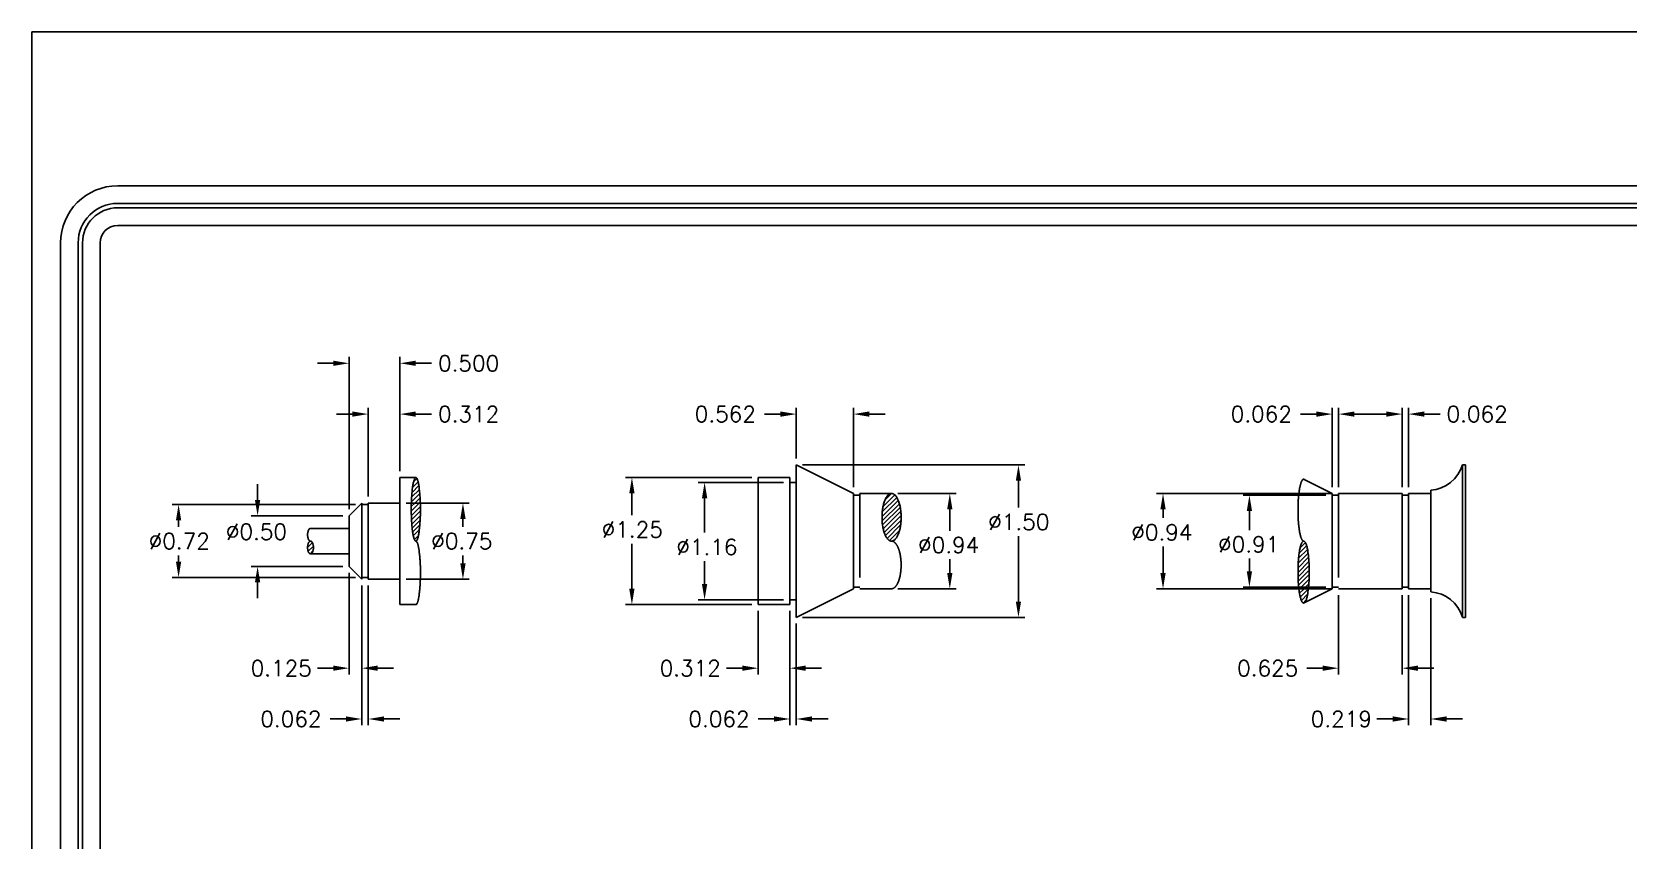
# Model space of a CAD drawing. Extents: x -2.8 to 21.9, y -5.7 to 13.4.
# Drawn here: x -2.84 to 12.86, y 5.43 to 13.38 of the extents above; entities that cross this region are included whole.
import ezdxf

# ---------------------------------------------------------------- set-up
doc = ezdxf.new("R2010")
doc.units = 0
doc.linetypes.add('DASHED2', pattern=[0.375, 0.25, -0.125])
doc.layers.get('0').update_dxf_attribs({"linetype": 'CONTINUOUS'})
for name, color, linetype in [('COMPUTER_INTERFACE_ARM', 7, 'CONTINUOUS'), ('DIMENSIONS', 1, 'CONTINUOUS'), ('FORM', 5, 'CONTINUOUS')]:
    doc.layers.add(name, color=color, linetype=linetype)
doc.styles.get("Standard").update_dxf_attribs({"font": 'simplex.shx'})

# ---------------------------------------------------------------- blocks, each defined once
blk = doc.blocks.new('*X3')
at = {"color": 0}
for p, q in [((0.899, 8.898), (0.954, 8.953)), ((0.909, 8.953), (0.942, 8.986)), ((0.888, 8.755), (0.971, 8.837)), ((0.89, 8.801), (0.967, 8.877)), ((0.894, 8.849), (0.961, 8.916)), ((0.922, 8.744), (0.974, 8.796)), ((0.887, 8.665), (0.966, 8.744)), ((0.887, 8.709), (0.922, 8.744)), ((0.888, 8.622), (0.976, 8.71)), ((0.889, 8.579), (0.977, 8.666)), ((0.966, 8.744), (0.975, 8.754)), ((0.892, 8.537), (0.976, 8.621)), ((0.895, 8.497), (0.974, 8.575)), ((0.9, 8.458), (0.971, 8.528)), ((0.907, 8.42), (0.966, 8.479)), ((-0.133, 8.308), (-0.086, 8.355)), ((0.917, 8.386), (0.958, 8.426)), ((-0.128, 8.269), (-0.076, 8.321)), ((-0.108, 8.245), (-0.08, 8.273))]:
    blk.add_line(p, q, dxfattribs=at)
blk = doc.blocks.new('*X4')
at = {"color": 0}
for p, q in [((5.52, 8.658), (5.662, 8.8)), ((5.528, 8.71), (5.642, 8.824)), ((5.546, 8.772), (5.612, 8.838)), ((5.518, 8.611), (5.677, 8.77)), ((5.519, 8.568), (5.688, 8.737)), ((5.523, 8.528), (5.696, 8.701)), ((5.529, 8.49), (5.702, 8.663)), ((5.539, 8.455), (5.705, 8.621)), ((5.551, 8.424), (5.704, 8.577)), ((5.568, 8.396), (5.7, 8.528)), ((5.591, 8.375), (5.689, 8.473)), ((5.644, 8.384), (5.648, 8.388))]:
    blk.add_line(p, q, dxfattribs=at)
blk = doc.blocks.new('*X5')
at = {"color": 0}
for p, q in [((9.62, 8.25), (9.694, 8.324)), ((9.63, 8.304), (9.681, 8.355)), ((9.609, 8.107), (9.713, 8.211)), ((9.609, 8.062), (9.717, 8.17)), ((9.611, 8.153), (9.708, 8.25)), ((9.615, 8.2), (9.702, 8.288)), ((9.609, 8.018), (9.719, 8.128)), ((9.611, 7.976), (9.72, 8.085)), ((9.614, 7.935), (9.72, 8.04)), ((9.618, 7.895), (9.624, 7.9)), ((9.624, 7.9), (9.64, 7.916)), ((9.624, 7.856), (9.668, 7.9)), ((9.631, 7.819), (9.711, 7.899)), ((9.64, 7.916), (9.719, 7.995)), ((9.668, 7.9), (9.684, 7.916)), ((9.684, 7.916), (9.716, 7.948)), ((9.642, 7.786), (9.703, 7.847)), ((9.661, 7.76), (9.687, 7.787))]:
    blk.add_line(p, q, dxfattribs=at)

msp = doc.modelspace()

# ---------------------------------------------------------------- linework, layer by layer
for p, q in [((-2.845, -5.745), (-2.845, 13.38)), ((-2.845, 13.38), (21.905, 13.38)), ((11.227, 9.119), (11.258, 9.119)), ((11.258, 7.619), (11.258, 9.119)), ((5.236, 8.838), (5.236, 7.9)), ((5.236, 8.822), (5.299, 8.822)), ((5.299, 8.838), (5.299, 8.26)), ((9.946, 8.838), (9.946, 7.9)), ((9.946, 8.822), (10.008, 8.822)), ((10.008, 8.838), (10.008, 8.26)), ((10.633, 8.838), (10.633, 7.9)), ((10.633, 8.822), (10.696, 8.822)), ((10.696, 8.838), (10.696, 7.9)), ((10.696, 8.838), (10.914, 8.838)), ((0.4, 7.994), (0.4, 8.744)), ((0.4, 8.729), (0.463, 8.729)), ((0.463, 8.744), (0.463, 7.994)), ((-0.104, 8.494), (0.275, 8.494)), ((-0.104, 8.244), (0.275, 8.244)), ((0.4, 8.01), (0.463, 8.01)), ((5.236, 7.916), (5.299, 7.916)), ((9.946, 7.916), (10.008, 7.916)), ((10.633, 7.916), (10.696, 7.916)), ((10.696, 7.9), (10.914, 7.9)), ((11.227, 7.619), (11.258, 7.619))]:
    msp.add_line(p, q)
at = {"linetype": 'DASHED2'}
for p, q in [((5.299, 8.26), (5.299, 7.9)), ((10.008, 8.26), (10.008, 7.9))]:
    msp.add_line(p, q, dxfattribs=at)
for points in [[(-0.104, 8.494, 0), (-0.105, 8.494, 0), (-0.106, 8.494, 0), (-0.106, 8.494, 0), (-0.107, 8.494, 0), (-0.108, 8.494, 0), (-0.109, 8.493, 0), (-0.109, 8.493, 0), (-0.11, 8.493, 0), (-0.111, 8.493, 0), (-0.111, 8.492, 0), (-0.112, 8.492, 0), (-0.113, 8.491, 0), (-0.113, 8.491, 0), (-0.114, 8.491, 0), (-0.115, 8.49, 0), (-0.115, 8.489, 0), (-0.116, 8.489, 0), (-0.117, 8.488, 0), (-0.117, 8.487, 0), (-0.118, 8.487, 0), (-0.119, 8.486, 0), (-0.119, 8.485, 0), (-0.12, 8.484, 0), (-0.12, 8.484, 0), (-0.121, 8.483, 0), (-0.122, 8.482, 0), (-0.122, 8.481, 0), (-0.123, 8.48, 0), (-0.123, 8.479, 0), (-0.124, 8.478, 0), (-0.124, 8.477, 0), (-0.125, 8.476, 0), (-0.125, 8.475, 0), (-0.126, 8.474, 0), (-0.126, 8.472, 0), (-0.127, 8.471, 0), (-0.127, 8.47, 0), (-0.128, 8.469, 0), (-0.128, 8.468, 0), (-0.128, 8.466, 0), (-0.129, 8.465, 0), (-0.129, 8.464, 0), (-0.129, 8.462, 0), (-0.13, 8.461, 0), (-0.13, 8.46, 0), (-0.13, 8.458, 0), (-0.131, 8.457, 0), (-0.131, 8.456, 0), (-0.131, 8.454, 0), (-0.132, 8.453, 0), (-0.132, 8.451, 0), (-0.132, 8.45, 0), (-0.132, 8.448, 0), (-0.132, 8.447, 0), (-0.133, 8.445, 0), (-0.133, 8.444, 0), (-0.133, 8.442, 0), (-0.133, 8.441, 0), (-0.133, 8.439, 0), (-0.133, 8.438, 0), (-0.133, 8.436, 0), (-0.133, 8.435, 0), (-0.133, 8.433, 0), (-0.133, 8.432, 0), (-0.133, 8.43, 0), (-0.133, 8.429, 0), (-0.133, 8.427, 0), (-0.133, 8.426, 0), (-0.133, 8.424, 0), (-0.133, 8.422, 0), (-0.133, 8.421, 0), (-0.133, 8.419, 0), (-0.133, 8.418, 0), (-0.132, 8.416, 0), (-0.132, 8.415, 0), (-0.132, 8.414, 0), (-0.132, 8.412, 0), (-0.132, 8.411, 0), (-0.131, 8.409, 0), (-0.131, 8.408, 0), (-0.131, 8.406, 0), (-0.13, 8.405, 0), (-0.13, 8.404, 0), (-0.13, 8.402, 0), (-0.129, 8.401, 0), (-0.129, 8.4, 0), (-0.129, 8.398, 0), (-0.128, 8.397, 0), (-0.128, 8.396, 0), (-0.128, 8.394, 0), (-0.127, 8.393, 0), (-0.127, 8.392, 0), (-0.126, 8.391, 0), (-0.126, 8.39, 0), (-0.125, 8.389, 0), (-0.125, 8.387, 0), (-0.124, 8.386, 0), (-0.124, 8.385, 0), (-0.123, 8.384, 0), (-0.123, 8.383, 0), (-0.122, 8.382, 0), (-0.122, 8.381, 0), (-0.121, 8.381, 0), (-0.12, 8.38, 0), (-0.12, 8.379, 0), (-0.119, 8.378, 0), (-0.119, 8.377, 0), (-0.118, 8.377, 0), (-0.117, 8.376, 0), (-0.117, 8.375, 0), (-0.116, 8.375, 0), (-0.115, 8.374, 0), (-0.115, 8.373, 0), (-0.114, 8.373, 0), (-0.113, 8.372, 0), (-0.113, 8.372, 0), (-0.112, 8.371, 0), (-0.111, 8.371, 0), (-0.111, 8.371, 0), (-0.11, 8.37, 0), (-0.109, 8.37, 0), (-0.109, 8.37, 0), (-0.108, 8.37, 0), (-0.107, 8.369, 0), (-0.106, 8.369, 0), (-0.106, 8.369, 0), (-0.105, 8.369, 0), (-0.104, 8.369, 0)], [(-0.104, 8.244, 0), (-0.103, 8.244, 0), (-0.102, 8.244, 0), (-0.1, 8.245, 0), (-0.099, 8.245, 0), (-0.097, 8.246, 0), (-0.096, 8.247, 0), (-0.095, 8.248, 0), (-0.093, 8.249, 0), (-0.092, 8.25, 0), (-0.091, 8.252, 0), (-0.09, 8.253, 0), (-0.088, 8.255, 0), (-0.087, 8.256, 0), (-0.086, 8.258, 0), (-0.085, 8.26, 0), (-0.084, 8.262, 0), (-0.083, 8.265, 0), (-0.082, 8.267, 0), (-0.081, 8.269, 0), (-0.08, 8.272, 0), (-0.08, 8.275, 0), (-0.079, 8.277, 0), (-0.078, 8.28, 0), (-0.078, 8.283, 0), (-0.077, 8.286, 0), (-0.077, 8.289, 0), (-0.076, 8.291, 0), (-0.076, 8.294, 0), (-0.076, 8.297, 0), (-0.076, 8.301, 0), (-0.076, 8.304, 0), (-0.075, 8.307, 0), (-0.076, 8.31, 0), (-0.076, 8.313, 0), (-0.076, 8.316, 0), (-0.076, 8.319, 0), (-0.076, 8.322, 0), (-0.077, 8.325, 0), (-0.077, 8.328, 0), (-0.078, 8.331, 0), (-0.078, 8.333, 0), (-0.079, 8.336, 0), (-0.08, 8.339, 0), (-0.08, 8.341, 0), (-0.081, 8.344, 0), (-0.082, 8.346, 0), (-0.083, 8.349, 0), (-0.084, 8.351, 0), (-0.085, 8.353, 0), (-0.086, 8.355, 0), (-0.087, 8.357, 0), (-0.088, 8.359, 0), (-0.09, 8.36, 0), (-0.091, 8.362, 0), (-0.092, 8.363, 0), (-0.093, 8.364, 0), (-0.095, 8.366, 0), (-0.096, 8.366, 0), (-0.097, 8.367, 0), (-0.099, 8.368, 0), (-0.1, 8.368, 0), (-0.102, 8.369, 0), (-0.103, 8.369, 0), (-0.104, 8.369, 0), (-0.106, 8.369, 0), (-0.107, 8.369, 0), (-0.109, 8.368, 0), (-0.11, 8.368, 0), (-0.111, 8.367, 0), (-0.113, 8.366, 0), (-0.114, 8.366, 0), (-0.115, 8.364, 0), (-0.117, 8.363, 0), (-0.118, 8.362, 0), (-0.119, 8.36, 0), (-0.12, 8.359, 0), (-0.122, 8.357, 0), (-0.123, 8.355, 0), (-0.124, 8.353, 0), (-0.125, 8.351, 0), (-0.126, 8.349, 0), (-0.127, 8.346, 0), (-0.128, 8.344, 0), (-0.128, 8.341, 0), (-0.129, 8.339, 0), (-0.13, 8.336, 0), (-0.13, 8.333, 0), (-0.131, 8.331, 0), (-0.132, 8.328, 0), (-0.132, 8.325, 0), (-0.132, 8.322, 0), (-0.133, 8.319, 0), (-0.133, 8.316, 0), (-0.133, 8.313, 0), (-0.133, 8.31, 0), (-0.133, 8.307, 0), (-0.133, 8.304, 0), (-0.133, 8.301, 0), (-0.133, 8.297, 0), (-0.133, 8.294, 0), (-0.132, 8.291, 0), (-0.132, 8.289, 0), (-0.132, 8.286, 0), (-0.131, 8.283, 0), (-0.13, 8.28, 0), (-0.13, 8.277, 0), (-0.129, 8.275, 0), (-0.128, 8.272, 0), (-0.128, 8.269, 0), (-0.127, 8.267, 0), (-0.126, 8.265, 0), (-0.125, 8.262, 0), (-0.124, 8.26, 0), (-0.123, 8.258, 0), (-0.122, 8.256, 0), (-0.12, 8.255, 0), (-0.119, 8.253, 0), (-0.118, 8.252, 0), (-0.117, 8.25, 0), (-0.115, 8.249, 0), (-0.114, 8.248, 0), (-0.113, 8.247, 0), (-0.111, 8.246, 0), (-0.11, 8.245, 0), (-0.109, 8.245, 0), (-0.107, 8.244, 0), (-0.106, 8.244, 0), (-0.104, 8.244, 0)]]:
    msp.add_polyline3d(points)
at = {"layer": 'COMPUTER_INTERFACE_ARM'}
for p, q in [((4.674, 7.619), (4.674, 9.119)), ((4.674, 9.119), (5.236, 8.838)), ((11.227, 7.619), (11.227, 9.119)), ((0.775, 8.994), (0.775, 7.744)), ((0.775, 8.994), (0.932, 8.994)), ((4.299, 8.994), (4.299, 7.744)), ((4.299, 8.994), (4.611, 8.994)), ((4.611, 8.994), (4.611, 7.744)), ((9.664, 8.979), (9.946, 8.838)), ((4.611, 8.947), (4.674, 8.947)), ((5.299, 8.838), (5.611, 8.838)), ((10.008, 8.838), (10.633, 8.838)), ((10.914, 7.869), (10.914, 8.869)), ((0.4, 8.744), (0.275, 8.619)), ((0.463, 8.744), (0.775, 8.744)), ((0.275, 8.619), (0.275, 8.119)), ((0.4, 7.994), (0.275, 8.119)), ((0.463, 7.994), (0.775, 7.994)), ((4.674, 7.619), (5.236, 7.9)), ((5.299, 7.9), (5.611, 7.9)), ((9.664, 7.76), (9.946, 7.9)), ((10.008, 7.9), (10.633, 7.9)), ((0.932, 7.744), (0.775, 7.744)), ((4.611, 7.744), (4.299, 7.744)), ((4.611, 7.791), (4.674, 7.791))]:
    msp.add_line(p, q, dxfattribs=at)
for points in [[(0.932, 8.369, 0), (0.934, 8.37, 0), (0.936, 8.371, 0), (0.938, 8.373, 0), (0.94, 8.375, 0), (0.943, 8.379, 0), (0.945, 8.383, 0), (0.947, 8.387, 0), (0.949, 8.393, 0), (0.951, 8.399, 0), (0.953, 8.406, 0), (0.955, 8.414, 0), (0.957, 8.422, 0), (0.958, 8.431, 0), (0.96, 8.44, 0), (0.962, 8.45, 0), (0.963, 8.461, 0), (0.965, 8.472, 0), (0.966, 8.483, 0), (0.968, 8.495, 0), (0.969, 8.508, 0), (0.97, 8.521, 0), (0.971, 8.534, 0), (0.972, 8.548, 0), (0.973, 8.562, 0), (0.974, 8.576, 0), (0.975, 8.591, 0), (0.975, 8.606, 0), (0.976, 8.621, 0), (0.976, 8.636, 0), (0.976, 8.651, 0), (0.977, 8.666, 0), (0.977, 8.682, 0), (0.977, 8.697, 0), (0.976, 8.712, 0), (0.976, 8.728, 0), (0.976, 8.743, 0), (0.975, 8.758, 0), (0.975, 8.772, 0), (0.974, 8.787, 0), (0.973, 8.801, 0), (0.972, 8.815, 0), (0.971, 8.829, 0), (0.97, 8.842, 0), (0.969, 8.855, 0), (0.968, 8.868, 0), (0.966, 8.88, 0), (0.965, 8.892, 0), (0.963, 8.903, 0), (0.962, 8.913, 0), (0.96, 8.923, 0), (0.958, 8.933, 0), (0.957, 8.941, 0), (0.955, 8.95, 0), (0.953, 8.957, 0), (0.951, 8.964, 0), (0.949, 8.97, 0), (0.947, 8.976, 0), (0.945, 8.981, 0), (0.943, 8.985, 0), (0.94, 8.988, 0), (0.938, 8.991, 0), (0.936, 8.993, 0), (0.934, 8.994, 0), (0.932, 8.994, 0), (0.929, 8.994, 0), (0.927, 8.993, 0), (0.925, 8.991, 0), (0.923, 8.988, 0), (0.921, 8.985, 0), (0.919, 8.981, 0), (0.917, 8.976, 0), (0.915, 8.97, 0), (0.912, 8.964, 0), (0.911, 8.957, 0), (0.909, 8.95, 0), (0.907, 8.941, 0), (0.905, 8.933, 0), (0.903, 8.923, 0), (0.902, 8.913, 0), (0.9, 8.903, 0), (0.898, 8.892, 0), (0.897, 8.88, 0), (0.896, 8.868, 0), (0.894, 8.855, 0), (0.893, 8.842, 0), (0.892, 8.829, 0), (0.891, 8.815, 0), (0.89, 8.801, 0), (0.889, 8.787, 0), (0.889, 8.772, 0), (0.888, 8.758, 0), (0.888, 8.743, 0), (0.887, 8.728, 0), (0.887, 8.712, 0), (0.887, 8.697, 0), (0.887, 8.682, 0), (0.887, 8.666, 0), (0.887, 8.651, 0), (0.887, 8.636, 0), (0.888, 8.621, 0), (0.888, 8.606, 0), (0.889, 8.591, 0), (0.889, 8.576, 0), (0.89, 8.562, 0), (0.891, 8.548, 0), (0.892, 8.534, 0), (0.893, 8.521, 0), (0.894, 8.508, 0), (0.896, 8.495, 0), (0.897, 8.483, 0), (0.898, 8.472, 0), (0.9, 8.461, 0), (0.902, 8.45, 0), (0.903, 8.44, 0), (0.905, 8.431, 0), (0.907, 8.422, 0), (0.909, 8.414, 0), (0.911, 8.406, 0), (0.912, 8.399, 0), (0.915, 8.393, 0), (0.917, 8.387, 0), (0.919, 8.383, 0), (0.921, 8.379, 0), (0.923, 8.375, 0), (0.925, 8.373, 0), (0.927, 8.371, 0), (0.929, 8.37, 0), (0.932, 8.369, 0)], [(9.674, 8.973, 0), (9.673, 8.975, 0), (9.672, 8.976, 0), (9.67, 8.977, 0), (9.669, 8.978, 0), (9.667, 8.978, 0), (9.666, 8.978, 0), (9.664, 8.979, 0), (9.663, 8.978, 0), (9.662, 8.978, 0), (9.66, 8.978, 0), (9.659, 8.977, 0), (9.657, 8.976, 0), (9.656, 8.975, 0), (9.654, 8.974, 0), (9.653, 8.972, 0), (9.652, 8.97, 0), (9.65, 8.968, 0), (9.649, 8.966, 0), (9.647, 8.964, 0), (9.646, 8.961, 0), (9.645, 8.959, 0), (9.643, 8.956, 0), (9.642, 8.953, 0), (9.641, 8.949, 0), (9.639, 8.946, 0), (9.638, 8.942, 0), (9.637, 8.938, 0), (9.636, 8.934, 0), (9.634, 8.93, 0), (9.633, 8.926, 0), (9.632, 8.921, 0), (9.631, 8.917, 0), (9.63, 8.912, 0), (9.629, 8.907, 0), (9.627, 8.902, 0), (9.626, 8.896, 0), (9.625, 8.891, 0), (9.624, 8.885, 0), (9.623, 8.879, 0), (9.622, 8.873, 0), (9.621, 8.867, 0), (9.621, 8.861, 0), (9.62, 8.855, 0), (9.619, 8.848, 0), (9.618, 8.842, 0), (9.617, 8.835, 0), (9.616, 8.829, 0), (9.616, 8.822, 0), (9.615, 8.815, 0), (9.614, 8.808, 0), (9.614, 8.8, 0), (9.613, 8.793, 0), (9.613, 8.786, 0), (9.612, 8.778, 0), (9.612, 8.771, 0), (9.611, 8.764, 0), (9.611, 8.756, 0), (9.61, 8.748, 0), (9.61, 8.741, 0), (9.61, 8.733, 0), (9.61, 8.725, 0), (9.609, 8.717, 0), (9.609, 8.709, 0), (9.609, 8.702, 0), (9.609, 8.694, 0), (9.609, 8.686, 0), (9.609, 8.678, 0), (9.609, 8.67, 0), (9.609, 8.662, 0), (9.609, 8.654, 0), (9.609, 8.646, 0), (9.609, 8.638, 0), (9.609, 8.631, 0), (9.61, 8.623, 0), (9.61, 8.615, 0), (9.61, 8.607, 0), (9.61, 8.599, 0), (9.611, 8.592, 0), (9.611, 8.584, 0), (9.612, 8.577, 0), (9.612, 8.569, 0), (9.613, 8.562, 0), (9.613, 8.555, 0), (9.614, 8.547, 0), (9.614, 8.54, 0), (9.615, 8.533, 0), (9.616, 8.526, 0), (9.616, 8.519, 0), (9.617, 8.512, 0), (9.618, 8.506, 0), (9.619, 8.499, 0), (9.62, 8.493, 0), (9.621, 8.487, 0), (9.621, 8.48, 0), (9.622, 8.474, 0), (9.623, 8.468, 0), (9.624, 8.463, 0), (9.625, 8.457, 0), (9.626, 8.452, 0), (9.627, 8.446, 0), (9.629, 8.441, 0), (9.63, 8.436, 0), (9.631, 8.431, 0), (9.632, 8.426, 0), (9.633, 8.422, 0), (9.634, 8.418, 0), (9.636, 8.413, 0), (9.637, 8.409, 0), (9.638, 8.405, 0), (9.639, 8.402, 0), (9.641, 8.398, 0), (9.642, 8.395, 0), (9.643, 8.392, 0), (9.645, 8.389, 0), (9.646, 8.386, 0), (9.647, 8.384, 0), (9.649, 8.382, 0), (9.65, 8.379, 0), (9.652, 8.377, 0), (9.653, 8.376, 0), (9.654, 8.374, 0), (9.656, 8.373, 0), (9.657, 8.372, 0), (9.659, 8.371, 0), (9.66, 8.37, 0), (9.662, 8.37, 0), (9.663, 8.369, 0), (9.664, 8.369, 0)], [(5.611, 8.838, 0), (5.607, 8.838, 0), (5.602, 8.837, 0), (5.597, 8.835, 0), (5.593, 8.833, 0), (5.588, 8.831, 0), (5.584, 8.828, 0), (5.58, 8.824, 0), (5.575, 8.82, 0), (5.571, 8.815, 0), (5.567, 8.81, 0), (5.563, 8.805, 0), (5.559, 8.798, 0), (5.555, 8.792, 0), (5.552, 8.785, 0), (5.548, 8.777, 0), (5.545, 8.769, 0), (5.542, 8.761, 0), (5.539, 8.752, 0), (5.536, 8.743, 0), (5.533, 8.734, 0), (5.531, 8.724, 0), (5.529, 8.714, 0), (5.526, 8.704, 0), (5.525, 8.693, 0), (5.523, 8.682, 0), (5.521, 8.672, 0), (5.52, 8.66, 0), (5.519, 8.649, 0), (5.518, 8.638, 0), (5.518, 8.627, 0), (5.518, 8.615, 0), (5.517, 8.604, 0), (5.518, 8.592, 0), (5.518, 8.581, 0), (5.518, 8.569, 0), (5.519, 8.558, 0), (5.52, 8.547, 0), (5.521, 8.536, 0), (5.523, 8.525, 0), (5.525, 8.514, 0), (5.526, 8.503, 0), (5.529, 8.493, 0), (5.531, 8.483, 0), (5.533, 8.473, 0), (5.536, 8.464, 0), (5.539, 8.455, 0), (5.542, 8.446, 0), (5.545, 8.438, 0), (5.548, 8.43, 0), (5.552, 8.422, 0), (5.555, 8.415, 0), (5.559, 8.409, 0), (5.563, 8.402, 0), (5.567, 8.397, 0), (5.571, 8.392, 0), (5.575, 8.387, 0), (5.58, 8.383, 0), (5.584, 8.379, 0), (5.588, 8.376, 0), (5.593, 8.374, 0), (5.597, 8.372, 0), (5.602, 8.37, 0), (5.607, 8.369, 0), (5.611, 8.369, 0), (5.616, 8.369, 0), (5.62, 8.37, 0), (5.625, 8.372, 0), (5.629, 8.374, 0), (5.634, 8.376, 0), (5.638, 8.379, 0), (5.643, 8.383, 0), (5.647, 8.387, 0), (5.651, 8.392, 0), (5.655, 8.397, 0), (5.659, 8.402, 0), (5.663, 8.409, 0), (5.667, 8.415, 0), (5.671, 8.422, 0), (5.674, 8.43, 0), (5.677, 8.438, 0), (5.681, 8.446, 0), (5.684, 8.455, 0), (5.686, 8.464, 0), (5.689, 8.473, 0), (5.692, 8.483, 0), (5.694, 8.493, 0), (5.696, 8.503, 0), (5.698, 8.514, 0), (5.699, 8.525, 0), (5.701, 8.536, 0), (5.702, 8.547, 0), (5.703, 8.558, 0), (5.704, 8.569, 0), (5.704, 8.581, 0), (5.705, 8.592, 0), (5.705, 8.604, 0), (5.705, 8.615, 0), (5.704, 8.627, 0), (5.704, 8.638, 0), (5.703, 8.649, 0), (5.702, 8.66, 0), (5.701, 8.672, 0), (5.699, 8.682, 0), (5.698, 8.693, 0), (5.696, 8.704, 0), (5.694, 8.714, 0), (5.692, 8.724, 0), (5.689, 8.734, 0), (5.686, 8.743, 0), (5.684, 8.752, 0), (5.681, 8.761, 0), (5.677, 8.769, 0), (5.674, 8.777, 0), (5.671, 8.785, 0), (5.667, 8.792, 0), (5.663, 8.798, 0), (5.659, 8.805, 0), (5.655, 8.81, 0), (5.651, 8.815, 0), (5.647, 8.82, 0), (5.643, 8.824, 0), (5.638, 8.828, 0), (5.634, 8.831, 0), (5.629, 8.833, 0), (5.625, 8.835, 0), (5.62, 8.837, 0), (5.616, 8.838, 0), (5.611, 8.838, 0)], [(0.932, 7.744, 0), (0.933, 7.744, 0), (0.934, 7.745, 0), (0.935, 7.745, 0), (0.936, 7.746, 0), (0.937, 7.747, 0), (0.938, 7.748, 0), (0.939, 7.749, 0), (0.94, 7.75, 0), (0.942, 7.752, 0), (0.943, 7.754, 0), (0.944, 7.755, 0), (0.945, 7.758, 0), (0.946, 7.76, 0), (0.947, 7.762, 0), (0.948, 7.765, 0), (0.949, 7.768, 0), (0.95, 7.771, 0), (0.951, 7.774, 0), (0.952, 7.778, 0), (0.953, 7.781, 0), (0.954, 7.785, 0), (0.955, 7.789, 0), (0.956, 7.793, 0), (0.957, 7.797, 0), (0.958, 7.801, 0), (0.958, 7.806, 0), (0.959, 7.81, 0), (0.96, 7.815, 0), (0.961, 7.82, 0), (0.962, 7.825, 0), (0.963, 7.83, 0), (0.963, 7.836, 0), (0.964, 7.841, 0), (0.965, 7.847, 0), (0.966, 7.853, 0), (0.966, 7.858, 0), (0.967, 7.864, 0), (0.968, 7.87, 0), (0.968, 7.877, 0), (0.969, 7.883, 0), (0.97, 7.889, 0), (0.97, 7.896, 0), (0.971, 7.903, 0), (0.971, 7.909, 0), (0.972, 7.916, 0), (0.972, 7.923, 0), (0.973, 7.93, 0), (0.973, 7.937, 0), (0.974, 7.944, 0), (0.974, 7.951, 0), (0.974, 7.959, 0), (0.975, 7.966, 0), (0.975, 7.973, 0), (0.975, 7.981, 0), (0.976, 7.988, 0), (0.976, 7.996, 0), (0.976, 8.003, 0), (0.976, 8.011, 0), (0.976, 8.018, 0), (0.976, 8.026, 0), (0.976, 8.034, 0), (0.977, 8.041, 0), (0.977, 8.049, 0), (0.977, 8.057, 0), (0.977, 8.064, 0), (0.977, 8.072, 0), (0.976, 8.08, 0), (0.976, 8.087, 0), (0.976, 8.095, 0), (0.976, 8.103, 0), (0.976, 8.11, 0), (0.976, 8.118, 0), (0.976, 8.125, 0), (0.975, 8.133, 0), (0.975, 8.14, 0), (0.975, 8.147, 0), (0.974, 8.155, 0), (0.974, 8.162, 0), (0.974, 8.169, 0), (0.973, 8.176, 0), (0.973, 8.183, 0), (0.972, 8.19, 0), (0.972, 8.197, 0), (0.971, 8.204, 0), (0.971, 8.211, 0), (0.97, 8.217, 0), (0.97, 8.224, 0), (0.969, 8.23, 0), (0.968, 8.237, 0), (0.968, 8.243, 0), (0.967, 8.249, 0), (0.966, 8.255, 0), (0.966, 8.261, 0), (0.965, 8.267, 0), (0.964, 8.272, 0), (0.963, 8.278, 0), (0.963, 8.283, 0), (0.962, 8.288, 0), (0.961, 8.293, 0), (0.96, 8.298, 0), (0.959, 8.303, 0), (0.958, 8.308, 0), (0.958, 8.312, 0), (0.957, 8.316, 0), (0.956, 8.321, 0), (0.955, 8.325, 0), (0.954, 8.329, 0), (0.953, 8.332, 0), (0.952, 8.336, 0), (0.951, 8.339, 0), (0.95, 8.342, 0), (0.949, 8.345, 0), (0.948, 8.348, 0), (0.947, 8.351, 0), (0.946, 8.353, 0), (0.945, 8.356, 0), (0.944, 8.358, 0), (0.943, 8.36, 0), (0.942, 8.362, 0), (0.94, 8.363, 0), (0.939, 8.365, 0), (0.938, 8.366, 0), (0.937, 8.367, 0), (0.936, 8.368, 0), (0.935, 8.368, 0), (0.934, 8.369, 0), (0.933, 8.369, 0), (0.932, 8.369, 0)], [(5.611, 7.9, 0), (5.613, 7.9, 0), (5.616, 7.901, 0), (5.618, 7.901, 0), (5.62, 7.902, 0), (5.623, 7.902, 0), (5.625, 7.903, 0), (5.627, 7.904, 0), (5.629, 7.905, 0), (5.632, 7.906, 0), (5.634, 7.907, 0), (5.636, 7.909, 0), (5.638, 7.91, 0), (5.641, 7.912, 0), (5.643, 7.914, 0), (5.645, 7.916, 0), (5.647, 7.918, 0), (5.649, 7.921, 0), (5.651, 7.923, 0), (5.653, 7.925, 0), (5.655, 7.928, 0), (5.657, 7.931, 0), (5.659, 7.934, 0), (5.661, 7.937, 0), (5.663, 7.94, 0), (5.665, 7.943, 0), (5.667, 7.947, 0), (5.669, 7.95, 0), (5.671, 7.954, 0), (5.672, 7.957, 0), (5.674, 7.961, 0), (5.676, 7.965, 0), (5.677, 7.969, 0), (5.679, 7.973, 0), (5.681, 7.977, 0), (5.682, 7.982, 0), (5.684, 7.986, 0), (5.685, 7.991, 0), (5.686, 7.995, 0), (5.688, 8, 0), (5.689, 8.005, 0), (5.69, 8.009, 0), (5.692, 8.014, 0), (5.693, 8.019, 0), (5.694, 8.024, 0), (5.695, 8.029, 0), (5.696, 8.035, 0), (5.697, 8.04, 0), (5.698, 8.045, 0), (5.699, 8.05, 0), (5.699, 8.056, 0), (5.7, 8.061, 0), (5.701, 8.067, 0), (5.701, 8.072, 0), (5.702, 8.078, 0), (5.703, 8.083, 0), (5.703, 8.089, 0), (5.703, 8.095, 0), (5.704, 8.1, 0), (5.704, 8.106, 0), (5.704, 8.112, 0), (5.705, 8.118, 0), (5.705, 8.123, 0), (5.705, 8.129, 0), (5.705, 8.135, 0), (5.705, 8.141, 0), (5.705, 8.146, 0), (5.705, 8.152, 0), (5.704, 8.158, 0), (5.704, 8.163, 0), (5.704, 8.169, 0), (5.703, 8.175, 0), (5.703, 8.181, 0), (5.703, 8.186, 0), (5.702, 8.192, 0), (5.701, 8.197, 0), (5.701, 8.203, 0), (5.7, 8.208, 0), (5.699, 8.214, 0), (5.699, 8.219, 0), (5.698, 8.224, 0), (5.697, 8.23, 0), (5.696, 8.235, 0), (5.695, 8.24, 0), (5.694, 8.245, 0), (5.693, 8.25, 0), (5.692, 8.255, 0), (5.69, 8.26, 0), (5.689, 8.265, 0), (5.688, 8.27, 0), (5.686, 8.274, 0), (5.685, 8.279, 0), (5.684, 8.283, 0), (5.682, 8.288, 0), (5.681, 8.292, 0), (5.679, 8.296, 0), (5.677, 8.301, 0), (5.676, 8.305, 0), (5.674, 8.308, 0), (5.672, 8.312, 0), (5.671, 8.316, 0), (5.669, 8.32, 0), (5.667, 8.323, 0), (5.665, 8.326, 0), (5.663, 8.33, 0), (5.661, 8.333, 0), (5.659, 8.336, 0), (5.657, 8.339, 0), (5.655, 8.341, 0), (5.653, 8.344, 0), (5.651, 8.347, 0), (5.649, 8.349, 0), (5.647, 8.351, 0), (5.645, 8.353, 0), (5.643, 8.355, 0), (5.641, 8.357, 0), (5.638, 8.359, 0), (5.636, 8.361, 0), (5.634, 8.362, 0), (5.632, 8.363, 0), (5.629, 8.365, 0), (5.627, 8.366, 0), (5.625, 8.367, 0), (5.623, 8.367, 0), (5.62, 8.368, 0), (5.618, 8.369, 0), (5.616, 8.369, 0), (5.613, 8.369, 0), (5.611, 8.369, 0)], [(9.664, 8.369, 0), (9.662, 8.369, 0), (9.659, 8.368, 0), (9.656, 8.366, 0), (9.654, 8.363, 0), (9.651, 8.36, 0), (9.648, 8.356, 0), (9.646, 8.351, 0), (9.643, 8.346, 0), (9.641, 8.34, 0), (9.638, 8.333, 0), (9.636, 8.326, 0), (9.633, 8.318, 0), (9.631, 8.309, 0), (9.629, 8.3, 0), (9.627, 8.29, 0), (9.625, 8.28, 0), (9.623, 8.269, 0), (9.621, 8.258, 0), (9.62, 8.246, 0), (9.618, 8.234, 0), (9.617, 8.221, 0), (9.615, 8.208, 0), (9.614, 8.195, 0), (9.613, 8.181, 0), (9.612, 8.167, 0), (9.611, 8.153, 0), (9.61, 8.139, 0), (9.61, 8.124, 0), (9.609, 8.109, 0), (9.609, 8.094, 0), (9.609, 8.079, 0), (9.609, 8.064, 0), (9.609, 8.05, 0), (9.609, 8.035, 0), (9.609, 8.02, 0), (9.61, 8.005, 0), (9.61, 7.99, 0), (9.611, 7.976, 0), (9.612, 7.962, 0), (9.613, 7.948, 0), (9.614, 7.934, 0), (9.615, 7.921, 0), (9.617, 7.908, 0), (9.618, 7.895, 0), (9.62, 7.883, 0), (9.621, 7.871, 0), (9.623, 7.86, 0), (9.625, 7.849, 0), (9.627, 7.839, 0), (9.629, 7.829, 0), (9.631, 7.82, 0), (9.633, 7.811, 0), (9.636, 7.803, 0), (9.638, 7.796, 0), (9.641, 7.789, 0), (9.643, 7.783, 0), (9.646, 7.778, 0), (9.648, 7.773, 0), (9.651, 7.769, 0), (9.654, 7.766, 0), (9.656, 7.763, 0), (9.659, 7.761, 0), (9.662, 7.76, 0), (9.664, 7.76, 0), (9.667, 7.76, 0), (9.67, 7.761, 0), (9.673, 7.763, 0), (9.675, 7.766, 0), (9.678, 7.769, 0), (9.681, 7.773, 0), (9.683, 7.778, 0), (9.686, 7.783, 0), (9.688, 7.789, 0), (9.691, 7.796, 0), (9.693, 7.803, 0), (9.695, 7.811, 0), (9.698, 7.82, 0), (9.7, 7.829, 0), (9.702, 7.839, 0), (9.704, 7.849, 0), (9.706, 7.86, 0), (9.707, 7.871, 0), (9.709, 7.883, 0), (9.711, 7.895, 0), (9.712, 7.908, 0), (9.713, 7.921, 0), (9.715, 7.934, 0), (9.716, 7.948, 0), (9.717, 7.962, 0), (9.718, 7.976, 0), (9.718, 7.99, 0), (9.719, 8.005, 0), (9.719, 8.02, 0), (9.72, 8.035, 0), (9.72, 8.05, 0), (9.72, 8.064, 0), (9.72, 8.079, 0), (9.72, 8.094, 0), (9.719, 8.109, 0), (9.719, 8.124, 0), (9.718, 8.139, 0), (9.718, 8.153, 0), (9.717, 8.167, 0), (9.716, 8.181, 0), (9.715, 8.195, 0), (9.713, 8.208, 0), (9.712, 8.221, 0), (9.711, 8.234, 0), (9.709, 8.246, 0), (9.707, 8.258, 0), (9.706, 8.269, 0), (9.704, 8.28, 0), (9.702, 8.29, 0), (9.7, 8.3, 0), (9.698, 8.309, 0), (9.695, 8.318, 0), (9.693, 8.326, 0), (9.691, 8.333, 0), (9.688, 8.34, 0), (9.686, 8.346, 0), (9.683, 8.351, 0), (9.681, 8.356, 0), (9.678, 8.36, 0), (9.675, 8.363, 0), (9.673, 8.366, 0), (9.67, 8.368, 0), (9.667, 8.369, 0), (9.664, 8.369, 0)]]:
    msp.add_polyline3d(points, dxfattribs=at)
for centre, radius, start, end in [((10.884, 9.227), 0.359, 274.7951, 342.5245), ((10.891, 7.52), 0.35, 16.495, 86.1854)]:
    msp.add_arc(centre, radius, start, end, dxfattribs=at)
at = {"layer": 'DIMENSIONS', "linetype": 'CONTINUOUS'}
for p, q in [((0.119, 10.119), (-0.037, 10.119)), ((0.275, 8.682), (0.275, 10.182)), ((0.775, 9.057), (0.775, 10.182)), ((0.931, 10.119), (1.087, 10.119)), ((0.307, 9.619), (0.151, 9.619)), ((0.463, 8.807), (0.463, 9.682)), ((0.775, 9.057), (0.775, 9.682)), ((0.931, 9.619), (1.087, 9.619)), ((4.518, 9.619), (4.362, 9.619)), ((4.674, 9.182), (4.674, 9.682)), ((5.236, 8.9), (5.236, 9.682)), ((5.392, 9.619), (5.548, 9.619)), ((9.79, 9.619), (9.634, 9.619)), ((9.946, 8.9), (9.946, 9.682)), ((10.008, 8.9), (10.008, 9.682)), ((10.164, 9.619), (10.32, 9.619)), ((10.477, 9.619), (10.321, 9.619)), ((10.633, 8.9), (10.633, 9.682)), ((10.696, 8.9), (10.696, 9.682)), ((10.852, 9.619), (11.008, 9.619)), ((0.275, 8.057), (0.275, 7.057)), ((0.4, 7.932), (0.4, 6.557)), ((0.4, 7.932), (0.4, 7.057)), ((0.463, 7.932), (0.463, 6.557)), ((10.008, 7.838), (10.008, 7.057)), ((10.633, 7.838), (10.633, 7.057)), ((10.696, 7.838), (10.696, 6.557)), ((10.914, 7.807), (10.914, 6.557)), ((4.299, 7.682), (4.299, 7.057)), ((4.611, 7.682), (4.611, 6.557)), ((4.611, 7.682), (4.611, 7.057)), ((4.674, 7.557), (4.674, 6.557)), ((0.119, 7.119), (-0.037, 7.119)), ((0.556, 7.119), (0.712, 7.119)), ((4.143, 7.119), (3.987, 7.119)), ((4.767, 7.119), (4.923, 7.119)), ((9.852, 7.119), (9.696, 7.119)), ((10.789, 7.119), (10.945, 7.119)), ((0.244, 6.619), (0.088, 6.619)), ((0.619, 6.619), (0.775, 6.619)), ((4.455, 6.619), (4.299, 6.619)), ((4.83, 6.619), (4.986, 6.619)), ((10.54, 6.619), (10.384, 6.619)), ((11.07, 6.619), (11.226, 6.619))]:
    msp.add_line(p, q, dxfattribs=at)
at = {"layer": 'DIMENSIONS'}
for p, q in [((4.736, 9.119), (6.922, 9.119)), ((4.236, 8.994), (2.994, 8.994)), ((6.859, 8.963), (6.859, 8.699)), ((-0.625, 8.775), (-0.625, 8.931)), ((3.057, 8.838), (3.057, 8.623)), ((4.549, 8.947), (3.71, 8.947)), ((5.674, 8.838), (6.247, 8.838)), ((9.946, 8.838), (8.218, 8.838)), ((9.883, 8.822), (9.069, 8.822)), ((0.338, 8.729), (-1.465, 8.729)), ((0.838, 8.744), (1.457, 8.744)), ((3.772, 8.791), (3.772, 8.453)), ((6.184, 8.682), (6.184, 8.472)), ((8.281, 8.682), (8.281, 8.597)), ((9.131, 8.666), (9.131, 8.478)), ((-1.402, 8.573), (-1.402, 8.51)), ((0.213, 8.619), (-0.688, 8.619)), ((1.395, 8.588), (1.395, 8.51)), ((3.057, 7.9), (3.057, 8.342)), ((6.859, 7.775), (6.859, 8.418)), ((-1.402, 8.166), (-1.402, 8.229)), ((1.395, 8.15), (1.395, 8.229)), ((3.772, 7.947), (3.772, 8.172)), ((6.184, 8.056), (6.184, 8.191)), ((8.281, 8.056), (8.281, 8.316)), ((9.131, 8.072), (9.131, 8.197)), ((0.338, 8.01), (-1.465, 8.01)), ((0.213, 8.119), (-0.688, 8.119)), ((-0.625, 7.963), (-0.625, 7.807)), ((0.838, 7.994), (1.457, 7.994)), ((5.674, 7.9), (6.247, 7.9)), ((9.946, 7.9), (8.218, 7.9)), ((9.883, 7.916), (9.069, 7.916)), ((4.236, 7.744), (2.994, 7.744)), ((4.549, 7.791), (3.71, 7.791)), ((4.736, 7.619), (6.922, 7.619))]:
    msp.add_line(p, q, dxfattribs=at)
at = {"layer": 'DIMENSIONS', "linetype": 'CONTINUOUS'}
for points in [[(0.119, 10.145), (0.119, 10.093), (0.275, 10.119)], [(0.931, 10.145), (0.931, 10.093), (0.775, 10.119)], [(0.307, 9.645), (0.307, 9.593), (0.463, 9.619)], [(0.931, 9.645), (0.931, 9.593), (0.775, 9.619)], [(4.518, 9.645), (4.518, 9.593), (4.674, 9.619)], [(5.392, 9.645), (5.392, 9.593), (5.236, 9.619)], [(9.79, 9.645), (9.79, 9.593), (9.946, 9.619)], [(10.164, 9.645), (10.164, 9.593), (10.008, 9.619)], [(10.477, 9.645), (10.477, 9.593), (10.633, 9.619)], [(10.852, 9.645), (10.852, 9.593), (10.696, 9.619)], [(0.119, 7.145), (0.119, 7.093), (0.275, 7.119)], [(0.556, 7.145), (0.556, 7.093), (0.4, 7.119)], [(4.143, 7.145), (4.143, 7.093), (4.299, 7.119)], [(4.767, 7.145), (4.767, 7.093), (4.611, 7.119)], [(9.852, 7.145), (9.852, 7.093), (10.008, 7.119)], [(10.789, 7.145), (10.789, 7.093), (10.633, 7.119)], [(0.244, 6.645), (0.244, 6.593), (0.4, 6.619)], [(0.619, 6.645), (0.619, 6.593), (0.463, 6.619)], [(4.455, 6.645), (4.455, 6.593), (4.611, 6.619)], [(4.83, 6.645), (4.83, 6.593), (4.674, 6.619)], [(10.54, 6.645), (10.54, 6.593), (10.696, 6.619)], [(11.07, 6.645), (11.07, 6.593), (10.914, 6.619)]]:
    msp.add_solid(points, dxfattribs=at)
at = {"layer": 'DIMENSIONS'}
for points in [[(6.833, 8.963), (6.885, 8.963), (6.859, 9.119)], [(3.031, 8.838), (3.083, 8.838), (3.057, 8.994)], [(3.746, 8.791), (3.798, 8.791), (3.772, 8.947)], [(6.158, 8.682), (6.21, 8.682), (6.184, 8.838)], [(8.255, 8.682), (8.307, 8.682), (8.281, 8.838)], [(9.105, 8.666), (9.157, 8.666), (9.131, 8.822)], [(-1.428, 8.573), (-1.376, 8.573), (-1.402, 8.729)], [(-0.651, 8.775), (-0.599, 8.775), (-0.625, 8.619)], [(1.369, 8.588), (1.421, 8.588), (1.395, 8.744)], [(-1.428, 8.166), (-1.376, 8.166), (-1.402, 8.01)], [(-0.651, 7.963), (-0.599, 7.963), (-0.625, 8.119)], [(1.369, 8.15), (1.421, 8.15), (1.395, 7.994)], [(6.158, 8.056), (6.21, 8.056), (6.184, 7.9)], [(8.255, 8.056), (8.307, 8.056), (8.281, 7.9)], [(9.105, 8.072), (9.157, 8.072), (9.131, 7.916)], [(3.031, 7.9), (3.083, 7.9), (3.057, 7.744)], [(3.746, 7.947), (3.798, 7.947), (3.772, 7.791)], [(6.833, 7.775), (6.885, 7.775), (6.859, 7.619)]]:
    msp.add_solid(points, dxfattribs=at)
at = {"layer": 'FORM'}
for p, q in [((21.062, 11.865), (-2.001, 11.865)), ((21.062, 11.692), (-2.001, 11.692)), ((21.062, 11.649), (-2.001, 11.649)), ((21.062, 11.476), (-2.001, 11.476)), ((-2.563, -4.902), (-2.563, 11.303)), ((-2.39, -4.902), (-2.39, 11.303)), ((-2.347, -4.902), (-2.347, 11.303)), ((-2.174, -4.902), (-2.174, 11.303))]:
    msp.add_line(p, q, dxfattribs=at)
for radius in [0.562, 0.389, 0.346, 0.173]:
    msp.add_arc((-2.001, 11.303), radius, 90, 180, dxfattribs=at)

# ---------------------------------------------------------------- block references
at = {"layer": 'COMPUTER_INTERFACE_ARM', "linetype": 'CONTINUOUS'}
for name in ['*X3', '*X4', '*X5']:
    msp.add_blockref(name, (0, 0), dxfattribs=at)

# ---------------------------------------------------------------- texts
at = {"layer": 'DIMENSIONS', "linetype": 'CONTINUOUS'}
for s, p in [('0.500', (1.15, 10.041)), ('0.312', (1.15, 9.541)), ('0.562', (3.675, 9.541)), ('0.062', (8.947, 9.541)), ('0.062', (11.07, 9.541)), ('0.125', (-0.693, 7.041)), ('0.312', (3.33, 7.041)), ('0.625', (9.01, 7.041)), ('0.062', (-0.598, 6.541)), ('0.062', (3.613, 6.541)), ('0.219', (9.734, 6.541))]:
    msp.add_text(s, height=0.156, dxfattribs=at).set_placement(p)
at = {"layer": 'DIMENSIONS'}
for s, p in [('%%C1.50', (6.562, 8.48)), ('%%C0.50', (-0.937, 8.383)), ('%%C1.25', (2.76, 8.405)), ('%%C0.94', (7.969, 8.378)), ('%%C0.72', (-1.696, 8.291)), ('%%C0.75', (1.083, 8.291)), ('%%C1.16', (3.494, 8.234)), ('%%C0.94', (5.872, 8.253)), ('%%C0.91', (8.823, 8.259))]:
    msp.add_text(s, height=0.156, dxfattribs=at).set_placement(p)

doc.saveas('drawing.dxf')
